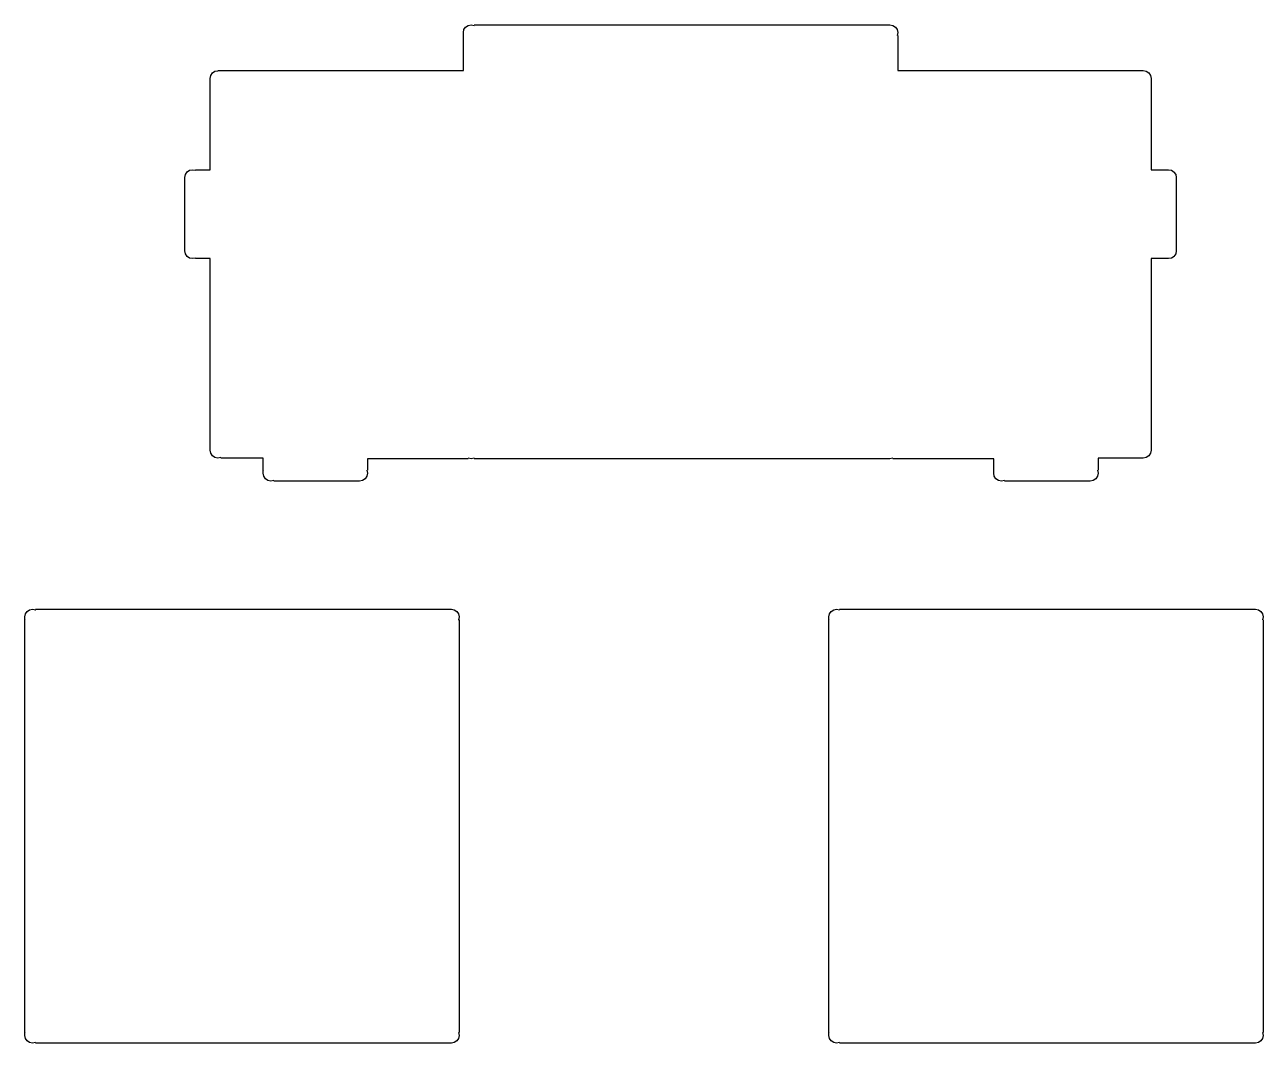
# Model space of a CAD drawing. Extents: x 229 to 416, y -167 to -34.
# Drawn here: x 347.73 to 388.07, y -138.84 to -105.64 of the extents above; entities that cross this region are included whole.
import ezdxf

# ---------------------------------------------------------------- set-up
doc = ezdxf.new("R2010")
doc.units = 0
doc.layers.add('Part__Feature1553', color=7, linetype='CONTINUOUS')

msp = doc.modelspace()

# ---------------------------------------------------------------- linework, layer by layer
at = {"layer": 'Part__Feature1553'}
for p, q in [((362.093, -105.712), (362.176, -105.657)), ((362.093, -105.712, 1.58), (362.176, -105.657, 1.58)), ((362.093, -105.712, 1.58), (362.176, -105.657, 1.58)), ((362.093, -105.712), (362.176, -105.657)), ((362.176, -105.657), (362.273, -105.637)), ((362.176, -105.657, 1.58), (362.273, -105.637, 1.58)), ((362.176, -105.657, 1.58), (362.273, -105.637, 1.58)), ((362.176, -105.657), (362.273, -105.637)), ((362.176, -105.657), (362.176, -105.657, 1.58)), ((362.176, -105.657), (362.176, -105.657, 1.58)), ((362.273, -105.638), (362.37, -105.657)), ((362.273, -105.638, 1.58), (362.37, -105.657, 1.58)), ((362.273, -105.638), (362.273, -105.638, 1.58)), ((362.273, -105.638), (362.273, -105.638, 1.58)), ((362.273, -105.638, 1.58), (362.37, -105.657, 1.58)), ((362.273, -105.638), (362.37, -105.657)), ((362.37, -105.638), (375.818, -105.638)), ((362.37, -105.638, 1.58), (375.818, -105.638, 1.58)), ((362.37, -105.638), (375.818, -105.638)), ((362.37, -105.638, 1.58), (375.818, -105.638, 1.58)), ((362.37, -105.657), (362.37, -105.657, 1.58)), ((362.37, -105.657), (362.37, -105.657, 1.58)), ((375.818, -105.638), (375.915, -105.638)), ((375.818, -105.638, 1.58), (375.915, -105.638, 1.58)), ((375.818, -105.638), (375.915, -105.638)), ((375.818, -105.638, 1.58), (375.915, -105.638, 1.58)), ((375.818, -105.657), (375.818, -105.657, 1.58)), ((375.818, -105.657), (375.818, -105.657, 1.58)), ((375.915, -105.638), (376.012, -105.657)), ((375.915, -105.638, 1.58), (376.012, -105.657, 1.58)), ((375.915, -105.638), (375.915, -105.638, 1.58)), ((375.915, -105.638), (375.915, -105.638, 1.58)), ((375.915, -105.638, 1.58), (376.012, -105.657, 1.58)), ((375.915, -105.638), (376.012, -105.657)), ((376.012, -105.657), (376.094, -105.712)), ((376.012, -105.657, 1.58), (376.094, -105.712, 1.58)), ((376.012, -105.657), (376.012, -105.657, 1.58)), ((376.012, -105.657), (376.012, -105.657, 1.58)), ((376.012, -105.657, 1.58), (376.094, -105.712, 1.58)), ((376.012, -105.657), (376.094, -105.712)), ((362.019, -105.891), (362.038, -105.794)), ((362.019, -105.891, 1.58), (362.038, -105.794, 1.58)), ((362.019, -105.891, 1.58), (362.038, -105.794, 1.58)), ((362.019, -105.891), (362.038, -105.794)), ((362.019, -105.989), (362.019, -105.891)), ((362.019, -105.989, 1.58), (362.019, -105.891, 1.58)), ((362.019, -105.989), (362.019, -105.891)), ((362.019, -105.989, 1.58), (362.019, -105.891, 1.58)), ((362.019, -105.891), (362.019, -105.891, 1.58)), ((362.019, -105.891), (362.019, -105.891, 1.58)), ((362.019, -107.132), (362.019, -105.989)), ((362.019, -107.132, 1.58), (362.019, -105.989, 1.58)), ((362.019, -107.132), (362.019, -105.989)), ((362.019, -107.132, 1.58), (362.019, -105.989, 1.58)), ((362.038, -105.794), (362.093, -105.712)), ((362.038, -105.794, 1.58), (362.093, -105.712, 1.58)), ((362.038, -105.794, 1.58), (362.093, -105.712, 1.58)), ((362.038, -105.794), (362.093, -105.712)), ((362.038, -105.794), (362.038, -105.794, 1.58)), ((362.038, -105.794), (362.038, -105.794, 1.58)), ((362.038, -105.989), (362.038, -105.989, 1.58)), ((362.038, -105.989), (362.038, -105.989, 1.58)), ((362.093, -105.712), (362.093, -105.712, 1.58)), ((362.093, -105.712), (362.093, -105.712, 1.58)), ((376.094, -105.712), (376.149, -105.794)), ((376.094, -105.712, 1.58), (376.149, -105.794, 1.58)), ((376.094, -105.712), (376.094, -105.712, 1.58)), ((376.094, -105.712), (376.094, -105.712, 1.58)), ((376.094, -105.712, 1.58), (376.149, -105.794, 1.58)), ((376.094, -105.712), (376.149, -105.794)), ((376.149, -105.794), (376.169, -105.891)), ((376.149, -105.794, 1.58), (376.169, -105.891, 1.58)), ((376.149, -105.794), (376.149, -105.794, 1.58)), ((376.149, -105.794), (376.149, -105.794, 1.58)), ((376.149, -105.794, 1.58), (376.169, -105.891, 1.58)), ((376.149, -105.794), (376.169, -105.891)), ((376.169, -105.891), (376.149, -105.989)), ((376.169, -105.891, 1.58), (376.149, -105.989, 1.58)), ((376.169, -105.891, 1.58), (376.149, -105.989, 1.58)), ((376.169, -105.891), (376.149, -105.989)), ((376.149, -105.989), (376.149, -105.989, 1.58)), ((376.149, -105.989), (376.149, -105.989, 1.58)), ((376.169, -105.891), (376.169, -105.891, 1.58)), ((376.169, -105.891), (376.169, -105.891, 1.58)), ((376.169, -105.989), (376.169, -107.132)), ((376.169, -105.989, 1.58), (376.169, -107.132, 1.58)), ((376.169, -105.989), (376.169, -107.132)), ((376.169, -105.989, 1.58), (376.169, -107.132, 1.58)), ((353.767, -107.387), (353.787, -107.289)), ((353.767, -107.387, 1.58), (353.787, -107.289, 1.58)), ((353.767, -107.387, 1.58), (353.787, -107.289, 1.58)), ((353.767, -107.387), (353.787, -107.289)), ((353.787, -107.29), (353.842, -107.207)), ((353.787, -107.29, 1.58), (353.842, -107.207, 1.58)), ((353.787, -107.29, 1.58), (353.842, -107.207, 1.58)), ((353.787, -107.29), (353.842, -107.207)), ((353.787, -107.291), (353.787, -107.291, 1.58)), ((353.787, -107.291), (353.787, -107.291, 1.58)), ((353.842, -107.208), (353.842, -107.208, 1.58)), ((353.842, -107.208), (353.842, -107.208, 1.58)), ((353.843, -107.208), (353.925, -107.153)), ((353.843, -107.208, 1.58), (353.925, -107.153, 1.58)), ((353.843, -107.208, 1.58), (353.925, -107.153, 1.58)), ((353.843, -107.208), (353.925, -107.153)), ((353.924, -107.153), (353.924, -107.153, 1.58)), ((353.924, -107.153), (353.924, -107.153, 1.58)), ((353.925, -107.153), (354.022, -107.134)), ((353.925, -107.153, 1.58), (354.022, -107.134, 1.58)), ((353.925, -107.153, 1.58), (354.022, -107.134, 1.58)), ((353.925, -107.153), (354.022, -107.134)), ((354.021, -107.134), (354.021, -107.134, 1.58)), ((354.021, -107.134), (354.021, -107.134, 1.58)), ((354.022, -107.132), (362.019, -107.132)), ((354.022, -107.132, 1.58), (362.019, -107.132, 1.58)), ((354.022, -107.132), (362.019, -107.132)), ((354.022, -107.132, 1.58), (362.019, -107.132, 1.58)), ((362.019, -107.132, 1.58), (362.019, -107.132)), ((362.019, -107.132, 1.58), (362.019, -107.132)), ((376.169, -107.132), (384.165, -107.132)), ((376.169, -107.132, 1.58), (384.165, -107.132, 1.58)), ((376.169, -107.132), (376.169, -107.132, 1.58)), ((376.169, -107.132), (384.165, -107.132)), ((376.169, -107.132), (376.169, -107.132, 1.58)), ((376.169, -107.132, 1.58), (384.165, -107.132, 1.58)), ((384.165, -107.132), (384.165, -107.132, 1.58)), ((384.165, -107.132), (384.165, -107.132, 1.58)), ((384.166, -107.132), (384.263, -107.151)), ((384.166, -107.132, 1.58), (384.263, -107.151, 1.58)), ((384.166, -107.132, 1.58), (384.263, -107.151, 1.58)), ((384.166, -107.132), (384.263, -107.151)), ((384.262, -107.151), (384.262, -107.151, 1.58)), ((384.262, -107.151), (384.262, -107.151, 1.58)), ((384.263, -107.152), (384.345, -107.207)), ((384.263, -107.152, 1.58), (384.345, -107.207, 1.58)), ((384.263, -107.152, 1.58), (384.345, -107.207, 1.58)), ((384.263, -107.152), (384.345, -107.207)), ((384.344, -107.206), (384.344, -107.206, 1.58)), ((384.344, -107.206), (384.344, -107.206, 1.58)), ((384.345, -107.207), (384.4, -107.29)), ((384.345, -107.207, 1.58), (384.4, -107.29, 1.58)), ((384.345, -107.207, 1.58), (384.4, -107.29, 1.58)), ((384.345, -107.207), (384.4, -107.29)), ((384.399, -107.288), (384.399, -107.288, 1.58)), ((384.399, -107.288), (384.399, -107.288, 1.58)), ((384.4, -107.29), (384.419, -107.387)), ((384.4, -107.29, 1.58), (384.419, -107.387, 1.58)), ((384.4, -107.29, 1.58), (384.419, -107.387, 1.58)), ((384.4, -107.29), (384.419, -107.387)), ((353.767, -110.362), (353.767, -107.387)), ((353.767, -110.362, 1.58), (353.767, -107.387, 1.58)), ((353.767, -110.362), (353.767, -107.387)), ((353.767, -110.362, 1.58), (353.767, -107.387, 1.58)), ((353.767, -107.388), (353.767, -107.388, 1.58)), ((353.767, -107.388), (353.767, -107.388, 1.58)), ((384.419, -107.386), (384.419, -107.386, 1.58)), ((384.419, -107.386), (384.419, -107.386, 1.58)), ((384.42, -107.387), (384.42, -110.362)), ((384.42, -107.387, 1.58), (384.42, -110.362, 1.58)), ((384.42, -107.387), (384.42, -110.362)), ((384.42, -107.387, 1.58), (384.42, -110.362, 1.58)), ((352.943, -110.616), (352.963, -110.519)), ((352.943, -110.616, 1.58), (352.963, -110.519, 1.58)), ((352.943, -110.616, 1.58), (352.963, -110.519, 1.58)), ((352.943, -110.616), (352.963, -110.519)), ((352.963, -110.518), (353.018, -110.436)), ((352.963, -110.518, 1.58), (353.018, -110.436, 1.58)), ((352.963, -110.518, 1.58), (353.018, -110.436, 1.58)), ((352.963, -110.518), (353.018, -110.436)), ((352.963, -110.519), (352.963, -110.519, 1.58)), ((352.963, -110.519), (352.963, -110.519, 1.58)), ((353.018, -110.436), (353.101, -110.381)), ((353.018, -110.436, 1.58), (353.101, -110.381, 1.58)), ((353.018, -110.436, 1.58), (353.101, -110.381, 1.58)), ((353.018, -110.436), (353.101, -110.381)), ((353.018, -110.436), (353.018, -110.436, 1.58)), ((353.018, -110.436), (353.018, -110.436, 1.58)), ((353.1, -110.381), (353.1, -110.381, 1.58)), ((353.1, -110.381), (353.1, -110.381, 1.58)), ((353.101, -110.381), (353.198, -110.362)), ((353.101, -110.381, 1.58), (353.198, -110.362, 1.58)), ((353.101, -110.381, 1.58), (353.198, -110.362, 1.58)), ((353.101, -110.381), (353.198, -110.362)), ((353.197, -110.362), (353.197, -110.362, 1.58)), ((353.197, -110.362), (353.197, -110.362, 1.58)), ((353.198, -110.362), (353.295, -110.381)), ((353.198, -110.362, 1.58), (353.295, -110.381, 1.58)), ((353.198, -110.362, 1.58), (353.295, -110.381, 1.58)), ((353.198, -110.362), (353.295, -110.381)), ((353.295, -110.362), (353.767, -110.362)), ((353.295, -110.362, 1.58), (353.767, -110.362, 1.58)), ((353.295, -110.362), (353.767, -110.362)), ((353.295, -110.362, 1.58), (353.767, -110.362, 1.58)), ((353.295, -110.381), (353.295, -110.381, 1.58)), ((353.295, -110.381), (353.295, -110.381, 1.58)), ((353.767, -110.362), (353.767, -110.362, 1.58)), ((353.767, -110.362), (353.767, -110.362, 1.58)), ((384.42, -110.362), (384.893, -110.362)), ((384.42, -110.362, 1.58), (384.893, -110.362, 1.58)), ((384.42, -110.362), (384.42, -110.362, 1.58)), ((384.42, -110.362), (384.893, -110.362)), ((384.42, -110.362), (384.42, -110.362, 1.58)), ((384.42, -110.362, 1.58), (384.893, -110.362, 1.58)), ((384.893, -110.362), (384.989, -110.362)), ((384.893, -110.362, 1.58), (384.989, -110.362, 1.58)), ((384.893, -110.362), (384.989, -110.362)), ((384.893, -110.362, 1.58), (384.989, -110.362, 1.58)), ((384.893, -110.381), (384.893, -110.381, 1.58)), ((384.893, -110.381), (384.893, -110.381, 1.58)), ((384.988, -110.362), (384.988, -110.362, 1.58)), ((384.988, -110.362), (384.988, -110.362, 1.58)), ((384.989, -110.362), (385.086, -110.381)), ((384.989, -110.362, 1.58), (385.086, -110.381, 1.58)), ((384.989, -110.362, 1.58), (385.086, -110.381, 1.58)), ((384.989, -110.362), (385.086, -110.381)), ((385.086, -110.381), (385.086, -110.381, 1.58)), ((385.086, -110.381), (385.086, -110.381, 1.58)), ((385.086, -110.382), (385.169, -110.437)), ((385.086, -110.382, 1.58), (385.169, -110.437, 1.58)), ((385.086, -110.382, 1.58), (385.169, -110.437, 1.58)), ((385.086, -110.382), (385.169, -110.437)), ((385.168, -110.436), (385.168, -110.436, 1.58)), ((385.168, -110.436), (385.168, -110.436, 1.58)), ((385.168, -110.437), (385.223, -110.519)), ((385.168, -110.437, 1.58), (385.223, -110.519, 1.58)), ((385.168, -110.437, 1.58), (385.223, -110.519, 1.58)), ((385.168, -110.437), (385.223, -110.519)), ((385.223, -110.519), (385.242, -110.616)), ((385.223, -110.519, 1.58), (385.242, -110.616, 1.58)), ((385.223, -110.519), (385.223, -110.519, 1.58)), ((385.223, -110.519), (385.223, -110.519, 1.58)), ((385.223, -110.519, 1.58), (385.242, -110.616, 1.58)), ((385.223, -110.519), (385.242, -110.616)), ((352.943, -113.008), (352.943, -110.616)), ((352.943, -113.008, 1.58), (352.943, -110.616, 1.58)), ((352.943, -113.008, 1.58), (352.943, -110.616, 1.58)), ((352.943, -110.616), (352.943, -110.616, 1.58)), ((352.943, -113.008), (352.943, -110.616)), ((352.943, -110.616), (352.943, -110.616, 1.58)), ((385.242, -110.616), (385.242, -110.616, 1.58)), ((385.242, -110.616), (385.242, -110.616, 1.58)), ((385.244, -110.616), (385.244, -113.008)), ((385.244, -110.616, 1.58), (385.244, -113.008, 1.58)), ((385.244, -110.616, 1.58), (385.244, -113.008, 1.58)), ((385.244, -110.616), (385.244, -113.008)), ((352.963, -113.105), (352.943, -113.008)), ((352.963, -113.105, 1.58), (352.943, -113.008, 1.58)), ((352.963, -113.105, 1.58), (352.943, -113.008, 1.58)), ((352.943, -113.008), (352.943, -113.008, 1.58)), ((352.963, -113.105), (352.943, -113.008)), ((352.943, -113.008), (352.943, -113.008, 1.58)), ((352.963, -113.105), (352.963, -113.105, 1.58)), ((352.963, -113.105), (352.963, -113.105, 1.58)), ((353.018, -113.188), (352.963, -113.106)), ((353.018, -113.188, 1.58), (352.963, -113.106, 1.58)), ((353.018, -113.188, 1.58), (352.963, -113.106, 1.58)), ((353.018, -113.188), (352.963, -113.106)), ((353.101, -113.243), (353.018, -113.188)), ((353.101, -113.243, 1.58), (353.018, -113.188, 1.58)), ((353.101, -113.243, 1.58), (353.018, -113.188, 1.58)), ((353.018, -113.188), (353.018, -113.188, 1.58)), ((353.101, -113.243), (353.018, -113.188)), ((353.018, -113.188), (353.018, -113.188, 1.58)), ((353.1, -113.243), (353.1, -113.243, 1.58)), ((353.1, -113.243), (353.1, -113.243, 1.58)), ((353.198, -113.262), (353.101, -113.243)), ((353.198, -113.262, 1.58), (353.101, -113.243, 1.58)), ((353.198, -113.262, 1.58), (353.101, -113.243, 1.58)), ((353.198, -113.262), (353.101, -113.243)), ((353.197, -113.262), (353.197, -113.262, 1.58)), ((353.197, -113.262), (353.197, -113.262, 1.58)), ((353.295, -113.243), (353.198, -113.262)), ((353.295, -113.243, 1.58), (353.198, -113.262, 1.58)), ((353.295, -113.243, 1.58), (353.198, -113.262, 1.58)), ((353.295, -113.243), (353.198, -113.262)), ((353.295, -113.243), (353.295, -113.243, 1.58)), ((353.295, -113.243), (353.295, -113.243, 1.58)), ((353.767, -113.262), (353.295, -113.262)), ((353.767, -113.262, 1.58), (353.295, -113.262, 1.58)), ((353.767, -113.262), (353.295, -113.262)), ((353.767, -113.262, 1.58), (353.295, -113.262, 1.58)), ((353.767, -119.508), (353.767, -113.262)), ((353.767, -119.508, 1.58), (353.767, -113.262, 1.58)), ((353.767, -119.508), (353.767, -113.262)), ((353.767, -119.508, 1.58), (353.767, -113.262, 1.58)), ((353.767, -113.262, 1.58), (353.767, -113.262)), ((353.767, -113.262, 1.58), (353.767, -113.262)), ((384.42, -113.262), (384.42, -119.508)), ((384.893, -113.262), (384.42, -113.262)), ((384.42, -113.262, 1.58), (384.42, -119.508, 1.58)), ((384.889, -113.262, 1.58), (384.42, -113.262, 1.58)), ((384.893, -113.262), (384.42, -113.262)), ((384.889, -113.262, 1.58), (384.42, -113.262, 1.58)), ((384.42, -113.262, 1.58), (384.42, -113.262)), ((384.42, -113.262), (384.42, -119.508)), ((384.42, -113.262, 1.58), (384.42, -113.262)), ((384.42, -113.262, 1.58), (384.42, -119.508, 1.58)), ((384.989, -113.262, 1.58), (384.889, -113.262, 1.58)), ((384.989, -113.262, 1.58), (384.889, -113.262, 1.58)), ((384.893, -113.243), (384.893, -113.243, 1.58)), ((384.893, -113.243), (384.893, -113.243, 1.58)), ((384.989, -113.262), (384.893, -113.262)), ((384.989, -113.262), (384.893, -113.262)), ((384.988, -113.262), (384.988, -113.262, 1.58)), ((384.988, -113.262), (384.988, -113.262, 1.58)), ((385.086, -113.242), (384.989, -113.262)), ((385.086, -113.242, 1.58), (384.989, -113.262, 1.58)), ((385.086, -113.242, 1.58), (384.989, -113.262, 1.58)), ((385.086, -113.242), (384.989, -113.262)), ((385.169, -113.187), (385.086, -113.242)), ((385.169, -113.187, 1.58), (385.086, -113.242, 1.58)), ((385.169, -113.187, 1.58), (385.086, -113.242, 1.58)), ((385.169, -113.187), (385.086, -113.242)), ((385.086, -113.243), (385.086, -113.243, 1.58)), ((385.086, -113.243), (385.086, -113.243, 1.58)), ((385.223, -113.105), (385.168, -113.187)), ((385.223, -113.105, 1.58), (385.168, -113.187, 1.58)), ((385.223, -113.105, 1.58), (385.168, -113.187, 1.58)), ((385.223, -113.105), (385.168, -113.187)), ((385.168, -113.188), (385.168, -113.188, 1.58)), ((385.168, -113.188), (385.168, -113.188, 1.58)), ((385.242, -113.008), (385.223, -113.105)), ((385.242, -113.008, 1.58), (385.223, -113.105, 1.58)), ((385.242, -113.008, 1.58), (385.223, -113.105, 1.58)), ((385.242, -113.008), (385.223, -113.105)), ((385.223, -113.105), (385.223, -113.105, 1.58)), ((385.223, -113.105), (385.223, -113.105, 1.58)), ((385.242, -113.008), (385.242, -113.008, 1.58)), ((385.242, -113.008), (385.242, -113.008, 1.58)), ((353.787, -119.605), (353.767, -119.508)), ((353.787, -119.605, 1.58), (353.767, -119.508, 1.58)), ((353.787, -119.605, 1.58), (353.767, -119.508, 1.58)), ((353.767, -119.508), (353.767, -119.508, 1.58)), ((353.787, -119.605), (353.767, -119.508)), ((353.767, -119.508), (353.767, -119.508, 1.58)), ((353.842, -119.688), (353.787, -119.605)), ((353.842, -119.688, 1.58), (353.787, -119.605, 1.58)), ((353.842, -119.688, 1.58), (353.787, -119.605, 1.58)), ((353.787, -119.605), (353.787, -119.605, 1.58)), ((353.842, -119.688), (353.787, -119.605)), ((353.787, -119.605), (353.787, -119.605, 1.58)), ((353.924, -119.743), (353.842, -119.688)), ((353.924, -119.743, 1.58), (353.842, -119.688, 1.58)), ((353.924, -119.743, 1.58), (353.842, -119.688, 1.58)), ((353.842, -119.688), (353.842, -119.688, 1.58)), ((353.924, -119.743), (353.842, -119.688)), ((353.842, -119.688), (353.842, -119.688, 1.58)), ((353.924, -119.743), (353.924, -119.743, 1.58)), ((353.924, -119.743), (353.924, -119.743, 1.58)), ((354.022, -119.762), (353.925, -119.743)), ((354.022, -119.762, 1.58), (353.925, -119.743, 1.58)), ((354.022, -119.762, 1.58), (353.925, -119.743, 1.58)), ((354.022, -119.762), (353.925, -119.743)), ((354.021, -119.762), (354.021, -119.762, 1.58)), ((354.021, -119.762), (354.021, -119.762, 1.58)), ((354.118, -119.743), (354.022, -119.762)), ((354.118, -119.743, 1.58), (354.022, -119.762, 1.58)), ((354.118, -119.743, 1.58), (354.022, -119.762, 1.58)), ((354.118, -119.743), (354.022, -119.762)), ((354.118, -119.743), (354.118, -119.743, 1.58)), ((354.118, -119.743), (354.118, -119.743, 1.58)), ((355.494, -119.762), (354.118, -119.762)), ((355.494, -119.762, 1.58), (354.118, -119.762, 1.58)), ((355.494, -119.762), (354.118, -119.762)), ((355.494, -119.762, 1.58), (354.118, -119.762, 1.58)), ((355.494, -120.16), (355.494, -119.762)), ((355.494, -120.156, 1.58), (355.494, -119.762, 1.58)), ((355.494, -120.16), (355.494, -119.762)), ((355.494, -120.156, 1.58), (355.494, -119.762, 1.58)), ((355.494, -119.762, 1.58), (355.494, -119.762)), ((355.494, -119.762, 1.58), (355.494, -119.762)), ((358.893, -119.787), (358.893, -120.16)), ((362.176, -119.787), (358.893, -119.787)), ((358.893, -119.787, 1.58), (358.893, -120.16, 1.58)), ((362.176, -119.787, 1.58), (358.893, -119.787, 1.58)), ((362.176, -119.787), (358.893, -119.787)), ((362.176, -119.787, 1.58), (358.893, -119.787, 1.58)), ((358.893, -119.787, 1.58), (358.893, -119.787)), ((358.893, -119.787), (358.893, -120.16)), ((358.893, -119.787, 1.58), (358.893, -119.787)), ((358.893, -119.787, 1.58), (358.893, -120.16, 1.58)), ((362.273, -119.788), (362.176, -119.768)), ((362.273, -119.788, 1.58), (362.176, -119.768, 1.58)), ((362.273, -119.788, 1.58), (362.176, -119.768, 1.58)), ((362.176, -119.768), (362.176, -119.768, 1.58)), ((362.273, -119.788), (362.176, -119.768)), ((362.176, -119.768), (362.176, -119.768, 1.58)), ((362.37, -119.768), (362.273, -119.787)), ((362.37, -119.768, 1.58), (362.273, -119.787, 1.58)), ((362.37, -119.768, 1.58), (362.273, -119.787, 1.58)), ((362.37, -119.768), (362.273, -119.787)), ((362.273, -119.787), (362.273, -119.787, 1.58)), ((362.273, -119.787), (362.273, -119.787, 1.58)), ((362.37, -119.768), (362.37, -119.768, 1.58)), ((362.37, -119.768), (362.37, -119.768, 1.58)), ((375.817, -119.787), (362.37, -119.787)), ((375.817, -119.787, 1.58), (362.37, -119.787, 1.58)), ((375.817, -119.787), (362.37, -119.787)), ((375.817, -119.787, 1.58), (362.37, -119.787, 1.58)), ((375.915, -119.787), (375.817, -119.787)), ((375.915, -119.787, 1.58), (375.817, -119.787, 1.58)), ((375.915, -119.787), (375.817, -119.787)), ((375.915, -119.787, 1.58), (375.817, -119.787, 1.58)), ((375.818, -119.768), (375.818, -119.768, 1.58)), ((375.818, -119.768), (375.818, -119.768, 1.58)), ((376.012, -119.768), (375.915, -119.788)), ((376.012, -119.768, 1.58), (375.915, -119.788, 1.58)), ((376.012, -119.768, 1.58), (375.915, -119.788, 1.58)), ((376.012, -119.768), (375.915, -119.788)), ((375.915, -119.787), (375.915, -119.787, 1.58)), ((375.915, -119.787), (375.915, -119.787, 1.58)), ((376.012, -119.768), (376.012, -119.768, 1.58)), ((376.012, -119.768), (376.012, -119.768, 1.58)), ((379.294, -119.787), (376.012, -119.787)), ((379.294, -119.787, 1.58), (376.012, -119.787, 1.58)), ((379.294, -119.787), (376.012, -119.787)), ((379.294, -119.787, 1.58), (376.012, -119.787, 1.58)), ((379.294, -120.16), (379.294, -119.787)), ((379.294, -120.156, 1.58), (379.294, -119.787, 1.58)), ((379.294, -120.16), (379.294, -119.787)), ((379.294, -120.156, 1.58), (379.294, -119.787, 1.58)), ((379.294, -119.787, 1.58), (379.294, -119.787)), ((379.294, -119.787, 1.58), (379.294, -119.787)), ((382.693, -119.762), (382.693, -120.16)), ((384.069, -119.762), (382.693, -119.762)), ((382.693, -119.762, 1.58), (382.693, -120.16, 1.58)), ((384.065, -119.762, 1.58), (382.693, -119.762, 1.58)), ((384.069, -119.762), (382.693, -119.762)), ((384.065, -119.762, 1.58), (382.693, -119.762, 1.58)), ((382.693, -119.762, 1.58), (382.693, -119.762)), ((382.693, -119.762), (382.693, -120.16)), ((382.693, -119.762, 1.58), (382.693, -119.762)), ((382.693, -119.762, 1.58), (382.693, -120.16, 1.58)), ((384.166, -119.762, 1.58), (384.065, -119.762, 1.58)), ((384.166, -119.762, 1.58), (384.065, -119.762, 1.58)), ((384.069, -119.743), (384.069, -119.743, 1.58)), ((384.069, -119.743), (384.069, -119.743, 1.58)), ((384.166, -119.762), (384.069, -119.762)), ((384.166, -119.762), (384.069, -119.762)), ((384.165, -119.762), (384.165, -119.762, 1.58)), ((384.165, -119.762), (384.165, -119.762, 1.58)), ((384.263, -119.743), (384.166, -119.762)), ((384.263, -119.743, 1.58), (384.166, -119.762, 1.58)), ((384.263, -119.743, 1.58), (384.166, -119.762, 1.58)), ((384.263, -119.743), (384.166, -119.762)), ((384.262, -119.743), (384.262, -119.743, 1.58)), ((384.262, -119.743), (384.262, -119.743, 1.58)), ((384.345, -119.687), (384.263, -119.743)), ((384.345, -119.687, 1.58), (384.263, -119.743, 1.58)), ((384.345, -119.687, 1.58), (384.263, -119.743, 1.58)), ((384.345, -119.687), (384.263, -119.743)), ((384.4, -119.605), (384.345, -119.687)), ((384.4, -119.605, 1.58), (384.345, -119.687, 1.58)), ((384.4, -119.605, 1.58), (384.345, -119.687, 1.58)), ((384.4, -119.605), (384.345, -119.687)), ((384.345, -119.688), (384.345, -119.688, 1.58)), ((384.345, -119.688), (384.345, -119.688, 1.58)), ((384.419, -119.508), (384.4, -119.605)), ((384.419, -119.508, 1.58), (384.4, -119.605, 1.58)), ((384.419, -119.508, 1.58), (384.4, -119.605, 1.58)), ((384.419, -119.508), (384.4, -119.605)), ((384.4, -119.605), (384.4, -119.605, 1.58)), ((384.4, -119.605), (384.4, -119.605, 1.58)), ((384.419, -119.508), (384.419, -119.508, 1.58)), ((384.419, -119.508), (384.419, -119.508, 1.58)), ((355.494, -120.257, 1.58), (355.494, -120.156, 1.58)), ((355.494, -120.257, 1.58), (355.494, -120.156, 1.58)), ((355.494, -120.257), (355.494, -120.16)), ((355.494, -120.257), (355.494, -120.16)), ((355.514, -120.16), (355.514, -120.16, 1.58)), ((355.514, -120.16), (355.514, -120.16, 1.58)), ((358.874, -120.16), (358.893, -120.257)), ((358.874, -120.16, 1.58), (358.893, -120.257, 1.58)), ((358.874, -120.16), (358.874, -120.16, 1.58)), ((358.874, -120.16), (358.874, -120.16, 1.58)), ((358.874, -120.16, 1.58), (358.893, -120.257, 1.58)), ((358.874, -120.16), (358.893, -120.257)), ((379.294, -120.257, 1.58), (379.294, -120.156, 1.58)), ((379.294, -120.257, 1.58), (379.294, -120.156, 1.58)), ((379.294, -120.257), (379.294, -120.16)), ((379.294, -120.257), (379.294, -120.16)), ((379.314, -120.16), (379.314, -120.16, 1.58)), ((379.314, -120.16), (379.314, -120.16, 1.58)), ((382.674, -120.16), (382.693, -120.257)), ((382.674, -120.16, 1.58), (382.693, -120.257, 1.58)), ((382.674, -120.16), (382.674, -120.16, 1.58)), ((382.674, -120.16), (382.674, -120.16, 1.58)), ((382.674, -120.16, 1.58), (382.693, -120.257, 1.58)), ((382.674, -120.16), (382.693, -120.257)), ((355.514, -120.355), (355.494, -120.257)), ((355.514, -120.355, 1.58), (355.494, -120.257, 1.58)), ((355.514, -120.355, 1.58), (355.494, -120.257, 1.58)), ((355.494, -120.257), (355.494, -120.257, 1.58)), ((355.514, -120.355), (355.494, -120.257)), ((355.494, -120.257), (355.494, -120.257, 1.58)), ((355.569, -120.437), (355.514, -120.355)), ((355.569, -120.437, 1.58), (355.514, -120.355, 1.58)), ((355.569, -120.437, 1.58), (355.514, -120.355, 1.58)), ((355.514, -120.355), (355.514, -120.355, 1.58)), ((355.569, -120.437), (355.514, -120.355)), ((355.514, -120.355), (355.514, -120.355, 1.58)), ((355.651, -120.492), (355.569, -120.437)), ((355.651, -120.492, 1.58), (355.569, -120.437, 1.58)), ((355.651, -120.492, 1.58), (355.569, -120.437, 1.58)), ((355.569, -120.437), (355.569, -120.437, 1.58)), ((355.651, -120.492), (355.569, -120.437)), ((355.569, -120.437), (355.569, -120.437, 1.58)), ((355.748, -120.511), (355.651, -120.492)), ((355.748, -120.511, 1.58), (355.651, -120.492, 1.58)), ((355.748, -120.511, 1.58), (355.651, -120.492, 1.58)), ((355.651, -120.492), (355.651, -120.492, 1.58)), ((355.748, -120.511), (355.651, -120.492)), ((355.651, -120.492), (355.651, -120.492, 1.58)), ((355.845, -120.492), (355.748, -120.511)), ((355.845, -120.492, 1.58), (355.748, -120.511, 1.58)), ((355.845, -120.492, 1.58), (355.748, -120.511, 1.58)), ((355.845, -120.492), (355.748, -120.511)), ((355.748, -120.511), (355.748, -120.511, 1.58)), ((355.748, -120.511), (355.748, -120.511, 1.58)), ((355.845, -120.492), (355.845, -120.492, 1.58)), ((355.845, -120.492), (355.845, -120.492, 1.58)), ((358.542, -120.511), (355.845, -120.511)), ((358.538, -120.511, 1.58), (355.845, -120.511, 1.58)), ((358.542, -120.511), (355.845, -120.511)), ((358.538, -120.511, 1.58), (355.845, -120.511, 1.58)), ((358.639, -120.511, 1.58), (358.538, -120.511, 1.58)), ((358.639, -120.511, 1.58), (358.538, -120.511, 1.58)), ((358.542, -120.492), (358.542, -120.492, 1.58)), ((358.542, -120.492), (358.542, -120.492, 1.58)), ((358.639, -120.511), (358.542, -120.511)), ((358.639, -120.511), (358.542, -120.511)), ((358.736, -120.492), (358.639, -120.512)), ((358.736, -120.492, 1.58), (358.639, -120.512, 1.58)), ((358.736, -120.492, 1.58), (358.639, -120.512, 1.58)), ((358.736, -120.492), (358.639, -120.512)), ((358.639, -120.511), (358.639, -120.511, 1.58)), ((358.639, -120.511), (358.639, -120.511, 1.58)), ((358.819, -120.437), (358.736, -120.492)), ((358.819, -120.437, 1.58), (358.736, -120.492, 1.58)), ((358.819, -120.437, 1.58), (358.736, -120.492, 1.58)), ((358.819, -120.437), (358.736, -120.492)), ((358.736, -120.492), (358.736, -120.492, 1.58)), ((358.736, -120.492), (358.736, -120.492, 1.58)), ((358.874, -120.355), (358.819, -120.437)), ((358.874, -120.355, 1.58), (358.819, -120.437, 1.58)), ((358.874, -120.355, 1.58), (358.819, -120.437, 1.58)), ((358.874, -120.355), (358.819, -120.437)), ((358.819, -120.437), (358.819, -120.437, 1.58)), ((358.819, -120.437), (358.819, -120.437, 1.58)), ((358.893, -120.257), (358.874, -120.355)), ((358.893, -120.257, 1.58), (358.874, -120.355, 1.58)), ((358.893, -120.257, 1.58), (358.874, -120.355, 1.58)), ((358.893, -120.257), (358.874, -120.355)), ((358.874, -120.355), (358.874, -120.355, 1.58)), ((358.874, -120.355), (358.874, -120.355, 1.58)), ((358.893, -120.257), (358.893, -120.257, 1.58)), ((358.893, -120.257), (358.893, -120.257, 1.58)), ((379.314, -120.355), (379.294, -120.257)), ((379.314, -120.355, 1.58), (379.294, -120.257, 1.58)), ((379.314, -120.355, 1.58), (379.294, -120.257, 1.58)), ((379.294, -120.257), (379.294, -120.257, 1.58)), ((379.314, -120.355), (379.294, -120.257)), ((379.294, -120.257), (379.294, -120.257, 1.58)), ((379.369, -120.437), (379.314, -120.355)), ((379.369, -120.437, 1.58), (379.314, -120.355, 1.58)), ((379.369, -120.437, 1.58), (379.314, -120.355, 1.58)), ((379.314, -120.355), (379.314, -120.355, 1.58)), ((379.369, -120.437), (379.314, -120.355)), ((379.314, -120.355), (379.314, -120.355, 1.58)), ((379.451, -120.492), (379.369, -120.437)), ((379.451, -120.492, 1.58), (379.369, -120.437, 1.58)), ((379.451, -120.492, 1.58), (379.369, -120.437, 1.58)), ((379.369, -120.437), (379.369, -120.437, 1.58)), ((379.451, -120.492), (379.369, -120.437)), ((379.369, -120.437), (379.369, -120.437, 1.58)), ((379.548, -120.511), (379.451, -120.492)), ((379.548, -120.511, 1.58), (379.451, -120.492, 1.58)), ((379.548, -120.511, 1.58), (379.451, -120.492, 1.58)), ((379.451, -120.492), (379.451, -120.492, 1.58)), ((379.548, -120.511), (379.451, -120.492)), ((379.451, -120.492), (379.451, -120.492, 1.58)), ((379.645, -120.492), (379.548, -120.512)), ((379.645, -120.492, 1.58), (379.548, -120.512, 1.58)), ((379.645, -120.492, 1.58), (379.548, -120.512, 1.58)), ((379.645, -120.492), (379.548, -120.512)), ((379.548, -120.511), (379.548, -120.511, 1.58)), ((379.548, -120.511), (379.548, -120.511, 1.58)), ((379.645, -120.492), (379.645, -120.492, 1.58)), ((379.645, -120.492), (379.645, -120.492, 1.58)), ((382.342, -120.511), (379.645, -120.511)), ((382.338, -120.511, 1.58), (379.645, -120.511, 1.58)), ((382.342, -120.511), (379.645, -120.511)), ((382.338, -120.511, 1.58), (379.645, -120.511, 1.58)), ((382.439, -120.511, 1.58), (382.338, -120.511, 1.58)), ((382.439, -120.511, 1.58), (382.338, -120.511, 1.58)), ((382.342, -120.492), (382.342, -120.492, 1.58)), ((382.342, -120.492), (382.342, -120.492, 1.58)), ((382.439, -120.511), (382.342, -120.511)), ((382.439, -120.511), (382.342, -120.511)), ((382.536, -120.492), (382.439, -120.511)), ((382.536, -120.492, 1.58), (382.439, -120.511, 1.58)), ((382.536, -120.492, 1.58), (382.439, -120.511, 1.58)), ((382.536, -120.492), (382.439, -120.511)), ((382.439, -120.511), (382.439, -120.511, 1.58)), ((382.439, -120.511), (382.439, -120.511, 1.58)), ((382.619, -120.437), (382.536, -120.492)), ((382.619, -120.437, 1.58), (382.536, -120.492, 1.58)), ((382.619, -120.437, 1.58), (382.536, -120.492, 1.58)), ((382.619, -120.437), (382.536, -120.492)), ((382.536, -120.492), (382.536, -120.492, 1.58)), ((382.536, -120.492), (382.536, -120.492, 1.58)), ((382.674, -120.355), (382.619, -120.437)), ((382.674, -120.355, 1.58), (382.619, -120.437, 1.58)), ((382.674, -120.355, 1.58), (382.619, -120.437, 1.58)), ((382.674, -120.355), (382.619, -120.437)), ((382.619, -120.437), (382.619, -120.437, 1.58)), ((382.619, -120.437), (382.619, -120.437, 1.58)), ((382.693, -120.257), (382.674, -120.355)), ((382.693, -120.257, 1.58), (382.674, -120.355, 1.58)), ((382.693, -120.257, 1.58), (382.674, -120.355, 1.58)), ((382.693, -120.257), (382.674, -120.355)), ((382.674, -120.355), (382.674, -120.355, 1.58)), ((382.674, -120.355), (382.674, -120.355, 1.58)), ((382.693, -120.257), (382.693, -120.257, 1.58)), ((382.693, -120.257), (382.693, -120.257, 1.58)), ((347.731, -124.942), (347.751, -124.844)), ((347.731, -124.942, 1.58), (347.751, -124.844, 1.58)), ((347.731, -124.942, 1.58), (347.751, -124.844, 1.58)), ((347.731, -124.942), (347.751, -124.844)), ((347.731, -125.039), (347.731, -124.942)), ((347.731, -125.039, 1.58), (347.731, -124.942, 1.58)), ((347.731, -125.039), (347.731, -124.942)), ((347.731, -125.039, 1.58), (347.731, -124.942, 1.58)), ((347.731, -124.942), (347.731, -124.942, 1.58)), ((347.731, -124.942), (347.731, -124.942, 1.58)), ((347.731, -138.486), (347.731, -125.039)), ((347.731, -138.482, 1.58), (347.731, -125.039, 1.58)), ((347.731, -138.486), (347.731, -125.039)), ((347.731, -138.482, 1.58), (347.731, -125.039, 1.58)), ((347.751, -124.844), (347.806, -124.762)), ((347.751, -124.844, 1.58), (347.806, -124.762, 1.58)), ((347.751, -124.844, 1.58), (347.806, -124.762, 1.58)), ((347.751, -124.844), (347.806, -124.762)), ((347.751, -124.844), (347.751, -124.844, 1.58)), ((347.751, -124.844), (347.751, -124.844, 1.58)), ((347.751, -125.039), (347.751, -125.039, 1.58)), ((347.751, -125.039), (347.751, -125.039, 1.58)), ((347.806, -124.762), (347.888, -124.707)), ((347.806, -124.762, 1.58), (347.888, -124.707, 1.58)), ((347.806, -124.762, 1.58), (347.888, -124.707, 1.58)), ((347.806, -124.762), (347.888, -124.707)), ((347.806, -124.762), (347.806, -124.762, 1.58)), ((347.806, -124.762), (347.806, -124.762, 1.58)), ((347.888, -124.707), (347.985, -124.687)), ((347.888, -124.707, 1.58), (347.985, -124.687, 1.58)), ((347.888, -124.707, 1.58), (347.985, -124.687, 1.58)), ((347.888, -124.707), (347.985, -124.687)), ((347.888, -124.707), (347.888, -124.707, 1.58)), ((347.888, -124.707), (347.888, -124.707, 1.58)), ((347.985, -124.688), (348.082, -124.707)), ((347.985, -124.688, 1.58), (348.087, -124.708, 1.58)), ((347.985, -124.688), (347.985, -124.688, 1.58)), ((347.985, -124.688), (347.985, -124.688, 1.58)), ((347.985, -124.688, 1.58), (348.087, -124.708, 1.58)), ((347.985, -124.688), (348.082, -124.707)), ((348.082, -124.688), (361.53, -124.688)), ((348.082, -124.688), (361.53, -124.688)), ((348.082, -124.707), (348.082, -124.707, 1.58)), ((348.082, -124.707), (348.082, -124.707, 1.58)), ((348.087, -124.688, 1.58), (361.53, -124.688, 1.58)), ((348.087, -124.688, 1.58), (361.53, -124.688, 1.58)), ((361.53, -124.688), (361.627, -124.688)), ((361.53, -124.688, 1.58), (361.627, -124.688, 1.58)), ((361.53, -124.688), (361.627, -124.688)), ((361.53, -124.688, 1.58), (361.627, -124.688, 1.58)), ((361.53, -124.707), (361.53, -124.707, 1.58)), ((361.53, -124.707), (361.53, -124.707, 1.58)), ((361.627, -124.688), (361.724, -124.707)), ((361.627, -124.688, 1.58), (361.724, -124.707, 1.58)), ((361.627, -124.688), (361.627, -124.688, 1.58)), ((361.627, -124.688), (361.627, -124.688, 1.58)), ((361.627, -124.688, 1.58), (361.724, -124.707, 1.58)), ((361.627, -124.688), (361.724, -124.707)), ((361.724, -124.707), (361.807, -124.762)), ((361.724, -124.707, 1.58), (361.807, -124.762, 1.58)), ((361.724, -124.707), (361.724, -124.707, 1.58)), ((361.724, -124.707), (361.724, -124.707, 1.58)), ((361.724, -124.707, 1.58), (361.807, -124.762, 1.58)), ((361.724, -124.707), (361.807, -124.762)), ((361.807, -124.762), (361.862, -124.844)), ((361.807, -124.762, 1.58), (361.862, -124.844, 1.58)), ((361.807, -124.762), (361.807, -124.762, 1.58)), ((361.807, -124.762), (361.807, -124.762, 1.58)), ((361.807, -124.762, 1.58), (361.862, -124.844, 1.58)), ((361.807, -124.762), (361.862, -124.844)), ((361.881, -124.942, 1.58), (361.861, -125.043, 1.58)), ((361.881, -124.942, 1.58), (361.861, -125.043, 1.58)), ((361.862, -124.844), (361.881, -124.942)), ((361.862, -124.844, 1.58), (361.881, -124.942, 1.58)), ((361.862, -124.844), (361.862, -124.844, 1.58)), ((361.862, -124.844), (361.862, -124.844, 1.58)), ((361.862, -124.844, 1.58), (361.881, -124.942, 1.58)), ((361.862, -124.844), (361.881, -124.942)), ((361.881, -124.942), (361.862, -125.039)), ((361.881, -124.942), (361.862, -125.039)), ((361.862, -125.039), (361.862, -125.039, 1.58)), ((361.862, -125.039), (361.862, -125.039, 1.58)), ((361.881, -124.942), (361.881, -124.942, 1.58)), ((361.881, -124.942), (361.881, -124.942, 1.58)), ((361.881, -125.039), (361.881, -138.486)), ((361.881, -125.039), (361.881, -138.486)), ((361.881, -125.043, 1.58), (361.881, -138.486, 1.58)), ((361.881, -125.043, 1.58), (361.881, -138.486, 1.58)), ((373.925, -124.942), (373.944, -124.844)), ((373.925, -124.942, 1.58), (373.944, -124.844, 1.58)), ((373.925, -124.942, 1.58), (373.944, -124.844, 1.58)), ((373.925, -124.942), (373.944, -124.844)), ((373.925, -125.039), (373.925, -124.942)), ((373.925, -125.039, 1.58), (373.925, -124.942, 1.58)), ((373.925, -125.039), (373.925, -124.942)), ((373.925, -125.039, 1.58), (373.925, -124.942, 1.58)), ((373.925, -124.942), (373.925, -124.942, 1.58)), ((373.925, -124.942), (373.925, -124.942, 1.58)), ((373.925, -138.486), (373.925, -125.039)), ((373.925, -138.486, 1.58), (373.925, -125.039, 1.58)), ((373.925, -138.486), (373.925, -125.039)), ((373.925, -138.486, 1.58), (373.925, -125.039, 1.58)), ((373.944, -124.844), (373.999, -124.762)), ((373.944, -124.844, 1.58), (373.999, -124.762, 1.58)), ((373.944, -124.844, 1.58), (373.999, -124.762, 1.58)), ((373.944, -124.844), (373.999, -124.762)), ((373.944, -124.844), (373.944, -124.844, 1.58)), ((373.944, -124.844), (373.944, -124.844, 1.58)), ((373.944, -125.039), (373.944, -125.039, 1.58)), ((373.944, -125.039), (373.944, -125.039, 1.58)), ((373.999, -124.762), (374.082, -124.707)), ((373.999, -124.762, 1.58), (374.082, -124.707, 1.58)), ((373.999, -124.762, 1.58), (374.082, -124.707, 1.58)), ((373.999, -124.762), (374.082, -124.707)), ((373.999, -124.762), (373.999, -124.762, 1.58)), ((373.999, -124.762), (373.999, -124.762, 1.58)), ((374.082, -124.707), (374.179, -124.687)), ((374.082, -124.707, 1.58), (374.179, -124.687, 1.58)), ((374.082, -124.707, 1.58), (374.179, -124.687, 1.58)), ((374.082, -124.707), (374.179, -124.687)), ((374.082, -124.707), (374.082, -124.707, 1.58)), ((374.082, -124.707), (374.082, -124.707, 1.58)), ((374.179, -124.688), (374.276, -124.707)), ((374.179, -124.688, 1.58), (374.276, -124.707, 1.58)), ((374.179, -124.688), (374.179, -124.688, 1.58)), ((374.179, -124.688), (374.179, -124.688, 1.58)), ((374.179, -124.688, 1.58), (374.276, -124.707, 1.58)), ((374.179, -124.688), (374.276, -124.707)), ((374.276, -124.688), (387.724, -124.688)), ((374.276, -124.688, 1.58), (387.724, -124.688, 1.58)), ((374.276, -124.688), (387.724, -124.688)), ((374.276, -124.688, 1.58), (387.724, -124.688, 1.58)), ((374.276, -124.707), (374.276, -124.707, 1.58)), ((374.276, -124.707), (374.276, -124.707, 1.58)), ((387.724, -124.688), (387.821, -124.688)), ((387.724, -124.688, 1.58), (387.821, -124.688, 1.58)), ((387.724, -124.688), (387.821, -124.688)), ((387.724, -124.688, 1.58), (387.821, -124.688, 1.58)), ((387.724, -124.707), (387.724, -124.707, 1.58)), ((387.724, -124.707), (387.724, -124.707, 1.58)), ((387.821, -124.688), (387.918, -124.707)), ((387.821, -124.688, 1.58), (387.918, -124.707, 1.58)), ((387.821, -124.688), (387.821, -124.688, 1.58)), ((387.821, -124.688), (387.821, -124.688, 1.58)), ((387.821, -124.688, 1.58), (387.918, -124.707, 1.58)), ((387.821, -124.688), (387.918, -124.707)), ((387.918, -124.707), (388.001, -124.762)), ((387.918, -124.707, 1.58), (388.001, -124.762, 1.58)), ((387.918, -124.707), (387.918, -124.707, 1.58)), ((387.918, -124.707), (387.918, -124.707, 1.58)), ((387.918, -124.707, 1.58), (388.001, -124.762, 1.58)), ((387.918, -124.707), (388.001, -124.762)), ((388.001, -124.762), (388.056, -124.844)), ((388.001, -124.762, 1.58), (388.056, -124.844, 1.58)), ((388.001, -124.762), (388.001, -124.762, 1.58)), ((388.001, -124.762), (388.001, -124.762, 1.58)), ((388.001, -124.762, 1.58), (388.056, -124.844, 1.58)), ((388.001, -124.762), (388.056, -124.844)), ((388.056, -124.844), (388.075, -124.942)), ((388.056, -124.844, 1.58), (388.075, -124.942, 1.58)), ((388.056, -124.844), (388.056, -124.844, 1.58)), ((388.056, -124.844), (388.056, -124.844, 1.58)), ((388.056, -124.844, 1.58), (388.075, -124.942, 1.58)), ((388.056, -124.844), (388.075, -124.942)), ((388.075, -124.942), (388.056, -125.039)), ((388.075, -124.942, 1.58), (388.056, -125.039, 1.58)), ((388.075, -124.942, 1.58), (388.056, -125.039, 1.58)), ((388.075, -124.942), (388.056, -125.039)), ((388.056, -125.039), (388.056, -125.039, 1.58)), ((388.056, -125.039), (388.056, -125.039, 1.58)), ((388.075, -124.942), (388.075, -124.942, 1.58)), ((388.075, -124.942), (388.075, -124.942, 1.58)), ((388.075, -125.039), (388.075, -138.486)), ((388.075, -125.039, 1.58), (388.075, -138.486, 1.58)), ((388.075, -125.039), (388.075, -138.486)), ((388.075, -125.039, 1.58), (388.075, -138.486, 1.58)), ((347.731, -138.583, 1.58), (347.731, -138.482, 1.58)), ((347.731, -138.583, 1.58), (347.731, -138.482, 1.58)), ((347.731, -138.583), (347.731, -138.486)), ((347.731, -138.583), (347.731, -138.486)), ((347.751, -138.681), (347.731, -138.583)), ((347.751, -138.681, 1.58), (347.731, -138.583, 1.58)), ((347.751, -138.681, 1.58), (347.731, -138.583, 1.58)), ((347.731, -138.583), (347.731, -138.583, 1.58)), ((347.751, -138.681), (347.731, -138.583)), ((347.731, -138.583), (347.731, -138.583, 1.58)), ((347.751, -138.486), (347.751, -138.486, 1.58)), ((347.751, -138.486), (347.751, -138.486, 1.58)), ((347.806, -138.763), (347.751, -138.681)), ((347.806, -138.763, 1.58), (347.751, -138.681, 1.58)), ((347.806, -138.763, 1.58), (347.751, -138.681, 1.58)), ((347.751, -138.681), (347.751, -138.681, 1.58)), ((347.806, -138.763), (347.751, -138.681)), ((347.751, -138.681), (347.751, -138.681, 1.58)), ((347.888, -138.818), (347.806, -138.763)), ((347.888, -138.818, 1.58), (347.806, -138.763, 1.58)), ((347.888, -138.818, 1.58), (347.806, -138.763, 1.58)), ((347.806, -138.763), (347.806, -138.763, 1.58)), ((347.888, -138.818), (347.806, -138.763)), ((347.806, -138.763), (347.806, -138.763, 1.58)), ((361.807, -138.763), (361.724, -138.818)), ((361.807, -138.763, 1.58), (361.724, -138.818, 1.58)), ((361.807, -138.763, 1.58), (361.724, -138.818, 1.58)), ((361.807, -138.763), (361.724, -138.818)), ((361.862, -138.681), (361.807, -138.763)), ((361.862, -138.681, 1.58), (361.807, -138.763, 1.58)), ((361.862, -138.681, 1.58), (361.807, -138.763, 1.58)), ((361.862, -138.681), (361.807, -138.763)), ((361.807, -138.763), (361.807, -138.763, 1.58)), ((361.807, -138.763), (361.807, -138.763, 1.58)), ((361.862, -138.486), (361.881, -138.583)), ((361.862, -138.486, 1.58), (361.881, -138.583, 1.58)), ((361.862, -138.486), (361.862, -138.486, 1.58)), ((361.862, -138.486), (361.862, -138.486, 1.58)), ((361.862, -138.486, 1.58), (361.881, -138.583, 1.58)), ((361.862, -138.486), (361.881, -138.583)), ((361.881, -138.583), (361.862, -138.681)), ((361.881, -138.583, 1.58), (361.862, -138.681, 1.58)), ((361.881, -138.583, 1.58), (361.862, -138.681, 1.58)), ((361.881, -138.583), (361.862, -138.681)), ((361.862, -138.681), (361.862, -138.681, 1.58)), ((361.862, -138.681), (361.862, -138.681, 1.58)), ((361.881, -138.583), (361.881, -138.583, 1.58)), ((361.881, -138.583), (361.881, -138.583, 1.58)), ((373.925, -138.583), (373.925, -138.486)), ((373.925, -138.583, 1.58), (373.925, -138.486, 1.58)), ((373.925, -138.583), (373.925, -138.486)), ((373.925, -138.583, 1.58), (373.925, -138.486, 1.58)), ((373.944, -138.681), (373.925, -138.583)), ((373.944, -138.681, 1.58), (373.925, -138.583, 1.58)), ((373.944, -138.681, 1.58), (373.925, -138.583, 1.58)), ((373.925, -138.583), (373.925, -138.583, 1.58)), ((373.944, -138.681), (373.925, -138.583)), ((373.925, -138.583), (373.925, -138.583, 1.58)), ((373.944, -138.486), (373.944, -138.486, 1.58)), ((373.944, -138.486), (373.944, -138.486, 1.58)), ((373.999, -138.763), (373.944, -138.681)), ((373.999, -138.763, 1.58), (373.944, -138.681, 1.58)), ((373.999, -138.763, 1.58), (373.944, -138.681, 1.58)), ((373.944, -138.681), (373.944, -138.681, 1.58)), ((373.999, -138.763), (373.944, -138.681)), ((373.944, -138.681), (373.944, -138.681, 1.58)), ((374.082, -138.818), (373.999, -138.763)), ((374.082, -138.818, 1.58), (373.999, -138.763, 1.58)), ((374.082, -138.818, 1.58), (373.999, -138.763, 1.58)), ((373.999, -138.763), (373.999, -138.763, 1.58)), ((374.082, -138.818), (373.999, -138.763)), ((373.999, -138.763), (373.999, -138.763, 1.58)), ((388.001, -138.763), (387.918, -138.818)), ((388.001, -138.763, 1.58), (387.918, -138.818, 1.58)), ((388.001, -138.763, 1.58), (387.918, -138.818, 1.58)), ((388.001, -138.763), (387.918, -138.818)), ((388.056, -138.681), (388.001, -138.763)), ((388.056, -138.681, 1.58), (388.001, -138.763, 1.58)), ((388.056, -138.681, 1.58), (388.001, -138.763, 1.58)), ((388.056, -138.681), (388.001, -138.763)), ((388.001, -138.763), (388.001, -138.763, 1.58)), ((388.001, -138.763), (388.001, -138.763, 1.58)), ((388.056, -138.486), (388.075, -138.583)), ((388.056, -138.486, 1.58), (388.075, -138.583, 1.58)), ((388.056, -138.486), (388.056, -138.486, 1.58)), ((388.056, -138.486), (388.056, -138.486, 1.58)), ((388.056, -138.486, 1.58), (388.075, -138.583, 1.58)), ((388.056, -138.486), (388.075, -138.583)), ((388.075, -138.583), (388.056, -138.681)), ((388.075, -138.583, 1.58), (388.056, -138.681, 1.58)), ((388.075, -138.583, 1.58), (388.056, -138.681, 1.58)), ((388.075, -138.583), (388.056, -138.681)), ((388.056, -138.681), (388.056, -138.681, 1.58)), ((388.056, -138.681), (388.056, -138.681, 1.58)), ((388.075, -138.583), (388.075, -138.583, 1.58)), ((388.075, -138.583), (388.075, -138.583, 1.58)), ((347.985, -138.838), (347.888, -138.818)), ((347.985, -138.838, 1.58), (347.888, -138.818, 1.58)), ((347.985, -138.838, 1.58), (347.888, -138.818, 1.58)), ((347.888, -138.818), (347.888, -138.818, 1.58)), ((347.985, -138.838), (347.888, -138.818)), ((347.888, -138.818), (347.888, -138.818, 1.58)), ((348.082, -138.818), (347.985, -138.838)), ((348.082, -138.818, 1.58), (347.985, -138.838, 1.58)), ((348.082, -138.818, 1.58), (347.985, -138.838, 1.58)), ((348.082, -138.818), (347.985, -138.838)), ((347.985, -138.838), (347.985, -138.838, 1.58)), ((347.985, -138.838), (347.985, -138.838, 1.58)), ((348.082, -138.818), (348.082, -138.818, 1.58)), ((348.082, -138.818), (348.082, -138.818, 1.58)), ((361.53, -138.838), (348.082, -138.838)), ((361.526, -138.838, 1.58), (348.082, -138.838, 1.58)), ((361.53, -138.838), (348.082, -138.838)), ((361.526, -138.838, 1.58), (348.082, -138.838, 1.58)), ((361.627, -138.838, 1.58), (361.526, -138.838, 1.58)), ((361.627, -138.838, 1.58), (361.526, -138.838, 1.58)), ((361.53, -138.818), (361.53, -138.818, 1.58)), ((361.53, -138.818), (361.53, -138.818, 1.58)), ((361.627, -138.838), (361.53, -138.838)), ((361.627, -138.838), (361.53, -138.838)), ((361.724, -138.818), (361.627, -138.838)), ((361.724, -138.818, 1.58), (361.627, -138.838, 1.58)), ((361.724, -138.818, 1.58), (361.627, -138.838, 1.58)), ((361.724, -138.818), (361.627, -138.838)), ((361.627, -138.838), (361.627, -138.838, 1.58)), ((361.627, -138.838), (361.627, -138.838, 1.58)), ((361.724, -138.818), (361.724, -138.818, 1.58)), ((361.724, -138.818), (361.724, -138.818, 1.58)), ((374.179, -138.838), (374.082, -138.818)), ((374.179, -138.838, 1.58), (374.082, -138.818, 1.58)), ((374.179, -138.838, 1.58), (374.082, -138.818, 1.58)), ((374.082, -138.818), (374.082, -138.818, 1.58)), ((374.179, -138.838), (374.082, -138.818)), ((374.082, -138.818), (374.082, -138.818, 1.58)), ((374.276, -138.818), (374.179, -138.838)), ((374.276, -138.818, 1.58), (374.179, -138.838, 1.58)), ((374.276, -138.818, 1.58), (374.179, -138.838, 1.58)), ((374.276, -138.818), (374.179, -138.838)), ((374.179, -138.838), (374.179, -138.838, 1.58)), ((374.179, -138.838), (374.179, -138.838, 1.58)), ((374.276, -138.818), (374.276, -138.818, 1.58)), ((374.276, -138.818), (374.276, -138.818, 1.58)), ((387.724, -138.838), (374.276, -138.838)), ((387.724, -138.838, 1.58), (374.276, -138.838, 1.58)), ((387.724, -138.838), (374.276, -138.838)), ((387.724, -138.838, 1.58), (374.276, -138.838, 1.58)), ((387.724, -138.818), (387.724, -138.818, 1.58)), ((387.724, -138.818), (387.724, -138.818, 1.58)), ((387.821, -138.838), (387.724, -138.838)), ((387.821, -138.838, 1.58), (387.724, -138.838, 1.58)), ((387.821, -138.838), (387.724, -138.838)), ((387.821, -138.838, 1.58), (387.724, -138.838, 1.58)), ((387.918, -138.818), (387.821, -138.838)), ((387.918, -138.818, 1.58), (387.821, -138.838, 1.58)), ((387.918, -138.818, 1.58), (387.821, -138.838, 1.58)), ((387.918, -138.818), (387.821, -138.838)), ((387.821, -138.838), (387.821, -138.838, 1.58)), ((387.821, -138.838), (387.821, -138.838, 1.58)), ((387.918, -138.818), (387.918, -138.818, 1.58)), ((387.918, -138.818), (387.918, -138.818, 1.58))]:
    msp.add_line(p, q, dxfattribs=at)

doc.saveas('drawing.dxf')
